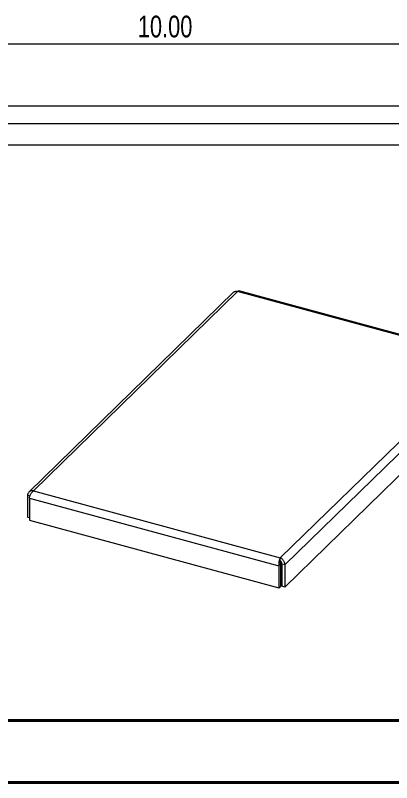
# Paper-space layout 'Hoja2' of a CAD drawing. Header units: inches. Extents: x 0 to 16.5, y 0 to 11.7.
# Drawn here: x 2.981 to 5.365, y 0.008 to 4.873 of the extents above; entities that cross this region are included whole.
import ezdxf

# ---------------------------------------------------------------- set-up
doc = ezdxf.new("R2010")
doc.units = ezdxf.units.IN
doc.header["$MEASUREMENT"] = 0
doc.styles.add('SLDTEXTSTYLE1', font='TXT', dxfattribs={"width": 0.75})
doc.dimstyles.new('SLDDIMSTYLE3', dxfattribs={"dimtxt": 0.137795, "dimasz": 0.13, "dimexe": 0, "dimexo": 0.0625, "dimgap": 0.034449, "dimtad": 1, "dimlfac": 2, "dimrnd": 1e-09, "dimzin": 4, "dimdsep": 46, "dimtxsty": 'SLDTEXTSTYLE1', "dimsah": 1, "dimcen": 0.09, "dimadec": 0, "dimazin": 1, "dimtfac": 1, "dimtofl": 0, "dimtmove": 0, "dimatfit": 3, "dimfxl": 1, "dimfrac": 2, "dimtolj": 1, "dimtzin": 12, "dimarcsym": 0})

# ---------------------------------------------------------------- blocks, each defined once
blk = doc.blocks.new('_D_5')
at = {"color": 7, "linetype": 'Continuous', "lineweight": 0}
for p, q in [((1.5685, 4.3389), (1.5685, 4.7326)), ((6.5685, 4.3389), (6.5685, 4.7326)), ((1.5685, 4.6932), (6.5685, 4.6932))]:
    blk.add_line(p, q, dxfattribs=at)
for points in [[(1.5685, 4.6932), (1.6985, 4.6732), (1.6985, 4.7132)], [(6.5685, 4.6932), (6.4385, 4.7132), (6.4385, 4.6732)]]:
    blk.add_solid(points, dxfattribs=at)
at = {"color": 7, "linetype": 'Continuous', "lineweight": 0, "insert": (3.7565, 4.8709), "char_height": 0.1378, "attachment_point": 1, "style": 'SLDTEXTSTYLE1'}
blk.add_mtext('10.00', dxfattribs=at)

psp = doc.layouts.new('Hoja2')

# ---------------------------------------------------------------- linework, layer by layer
at = {"color": 7, "linetype": 'Continuous', "lineweight": 15}
for p, q in [((1.5685, 4.2995), (6.5685, 4.2995)), ((6.5685, 4.1847), (1.5685, 4.1847)), ((6.5685, 4.0495), (1.5685, 4.0495)), ((4.366, 3.1191), (3.0667, 1.8509)), ((4.3892, 3.1218), (3.095, 1.8586)), ((5.9537, 2.6966), (4.3892, 3.1218)), ((5.9666, 2.6998), (4.3958, 3.1267)), ((4.6595, 1.4334), (5.9537, 2.6966)), ((4.6878, 1.3886), (5.9908, 2.6604)), ((4.6878, 1.2488), (5.9908, 2.5206)), ((3.095, 1.8586), (4.6595, 1.4334)), ((3.0579, 1.8315), (3.0738, 1.8272)), ((3.0579, 1.8315), (3.0579, 1.6918)), ((3.0694, 1.8124), (4.6506, 1.3827)), ((3.0694, 1.8124), (3.0694, 1.6726)), ((3.0579, 1.6918), (3.0694, 1.6887)), ((3.0694, 1.6726), (4.6506, 1.2429)), ((4.6595, 1.4146), (4.6595, 1.4334)), ((4.6506, 1.3827), (4.6608, 1.3927)), ((4.6506, 1.3827), (4.6506, 1.2429)), ((4.6608, 1.3927), (4.6608, 1.2529)), ((4.6878, 1.3886), (4.6684, 1.3939)), ((4.6684, 1.3939), (4.6684, 1.2541)), ((4.6878, 1.3886), (4.6878, 1.2488)), ((4.6506, 1.2429), (4.6608, 1.2529)), ((4.6878, 1.2488), (4.6684, 1.2541))]:
    psp.add_line(p, q, dxfattribs=at)
at = {"color": 7, "linetype": 'Continuous', "lineweight": 40}
for p, q in [((0.9874, 0.4022), (16.1448, 0.4022)), ((0.0031, 0.0085), (16.5385, 0.0085))]:
    psp.add_line(p, q, dxfattribs=at)
at = {"color": 7, "linetype": 'Continuous', "lineweight": 15}
for points, knots in [([(4.366, 3.119), (4.3681, 3.1206), (4.3724, 3.1238), (4.381, 3.1244), (4.3868, 3.1226), (4.3892, 3.1218)], [0, 0, 0, 0, 0.355067, 0.730226, 1, 1, 1, 1]), ([(4.3892, 3.1218), (4.3898, 3.1227), (4.391, 3.1244), (4.3924, 3.1256), (4.3936, 3.1264), (4.3946, 3.1268), (4.3954, 3.1268), (4.3957, 3.1267), (4.3958, 3.1267)], [0, 0, 0, 0, 0.250009, 0.502774, 0.596592, 0.785977, 0.978483, 1, 1, 1, 1]), ([(3.095, 1.8586), (3.0927, 1.859), (3.0904, 1.8592), (3.0858, 1.8592), (3.0836, 1.859), (3.0792, 1.8581), (3.0772, 1.8575), (3.0733, 1.8558), (3.0714, 1.8547), (3.068, 1.8523), (3.0665, 1.8509), (3.0637, 1.8477), (3.0625, 1.8459), (3.0605, 1.8422), (3.0597, 1.8402), (3.0585, 1.836), (3.0581, 1.8338), (3.0579, 1.8315)], [0, 0, 0, 0, 0.125, 0.125, 0.25, 0.25, 0.375, 0.375, 0.5, 0.5, 0.625, 0.625, 0.75, 0.75, 0.875, 0.875, 1, 1, 1, 1]), ([(3.0694, 1.8124), (3.0698, 1.8144), (3.0702, 1.8165), (3.0714, 1.8208), (3.0721, 1.823), (3.0736, 1.8275), (3.0745, 1.8297), (3.0764, 1.8342), (3.0775, 1.8364), (3.0798, 1.8407), (3.081, 1.8428), (3.0836, 1.8468), (3.0849, 1.8486), (3.0877, 1.852), (3.0891, 1.8536), (3.0921, 1.8564), (3.0935, 1.8576), (3.095, 1.8586)], [0, 0, 0, 0, 0.125, 0.125, 0.25, 0.25, 0.375, 0.375, 0.5, 0.5, 0.625, 0.625, 0.75, 0.75, 0.875, 0.875, 1, 1, 1, 1]), ([(4.6595, 1.4334), (4.6587, 1.4322), (4.6579, 1.4308), (4.6564, 1.4277), (4.6557, 1.4259), (4.6543, 1.4221), (4.6536, 1.4201), (4.6524, 1.4157), (4.6519, 1.4135), (4.651, 1.4088), (4.6506, 1.4064), (4.6501, 1.4015), (4.6499, 1.3991), (4.6497, 1.3942), (4.6497, 1.3918), (4.65, 1.3871), (4.6502, 1.3848), (4.6506, 1.3827)], [0, 0, 0, 0, 0.125, 0.125, 0.25, 0.25, 0.375, 0.375, 0.5, 0.5, 0.625, 0.625, 0.75, 0.75, 0.875, 0.875, 1, 1, 1, 1]), ([(4.6595, 1.4146), (4.6593, 1.4135), (4.6591, 1.4121), (4.6588, 1.4096), (4.6588, 1.4087), (4.6587, 1.4069), (4.6587, 1.4059), (4.6587, 1.4039), (4.6588, 1.4029), (4.659, 1.4008), (4.6591, 1.3997), (4.6595, 1.3976), (4.6597, 1.3966), (4.6602, 1.3946), (4.6605, 1.3936), (4.6608, 1.3927)], [0, 0, 0, 0, 0.25, 0.25, 0.375, 0.375, 0.5, 0.5, 0.625, 0.625, 0.75, 0.75, 0.875, 0.875, 1, 1, 1, 1]), ([(4.6878, 1.3886), (4.688, 1.3909), (4.6879, 1.3932), (4.6875, 1.3978), (4.687, 1.4002), (4.6858, 1.4048), (4.6849, 1.4071), (4.6829, 1.4115), (4.6817, 1.4137), (4.6791, 1.4178), (4.6776, 1.4197), (4.6744, 1.4234), (4.6727, 1.425), (4.6691, 1.428), (4.6673, 1.4294), (4.6634, 1.4317), (4.6615, 1.4327), (4.6595, 1.4334)], [0, 0, 0, 0, 0.125, 0.125, 0.25, 0.25, 0.375, 0.375, 0.5, 0.5, 0.625, 0.625, 0.75, 0.75, 0.875, 0.875, 1, 1, 1, 1]), ([(4.6684, 1.3939), (4.6687, 1.3959), (4.6687, 1.398), (4.6683, 1.4012), (4.6681, 1.4022), (4.6675, 1.4042), (4.6671, 1.4052), (4.6662, 1.4071), (4.6658, 1.408), (4.6647, 1.4097), (4.6641, 1.4105), (4.6629, 1.4119), (4.6622, 1.4125), (4.6609, 1.4137), (4.6602, 1.4142), (4.6595, 1.4146)], [0, 0, 0, 0, 0.25, 0.25, 0.375, 0.375, 0.5, 0.5, 0.625, 0.625, 0.75, 0.75, 0.875, 0.875, 1, 1, 1, 1])]:
    psp.add_open_spline(points, degree=3, knots=knots, dxfattribs=at)

# ---------------------------------------------------------------- dimensions: what is measured, and where the dimension line sits
at = {"color": 7, "linetype": 'Continuous', "lineweight": 0}
dim = psp.add_linear_dim(base=(6.5685, 4.6932), p1=(1.5685, 4.2995), p2=(6.5685, 4.2995), dimstyle='SLDDIMSTYLE3', dxfattribs=at)
dim.commit()
dim.dimension.update_dxf_attribs({"geometry": '_D_5', "text_midpoint": (3.9855, 4.6932), "dimtype": 160})

doc.saveas('drawing.dxf')
